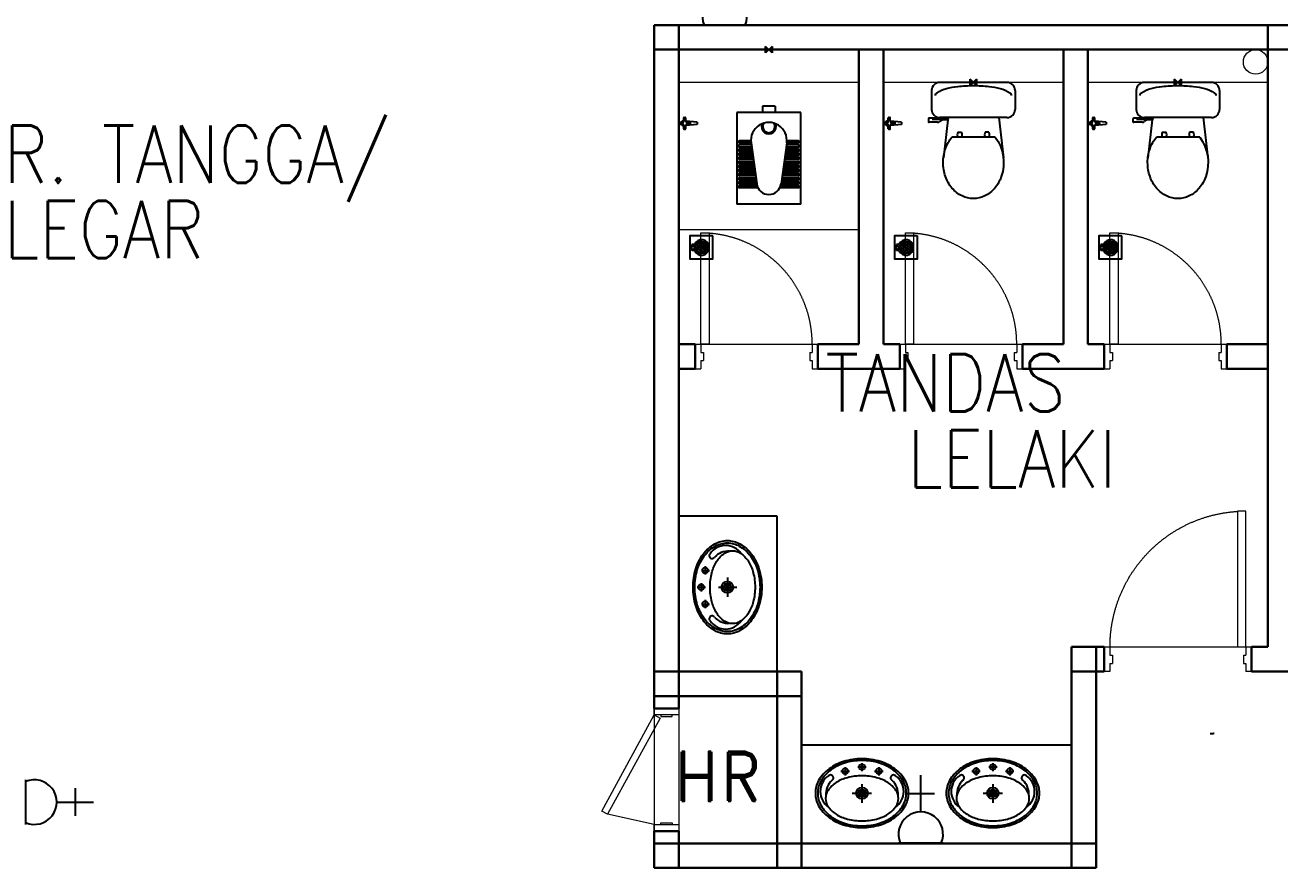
# Model space of a CAD drawing. Header units: inches. Extents: x 14 to 94880, y -4 to 65158.
# Drawn here: x 23219 to 30889, y 29623 to 34773 of the extents above; entities that cross this region are included whole.
import ezdxf
from ezdxf.enums import TextEntityAlignment as Align

# ---------------------------------------------------------------- set-up
doc = ezdxf.new("R2010")
doc.units = ezdxf.units.IN
doc.header["$MEASUREMENT"] = 0
doc.linetypes.add('DASHED', pattern=[19.05, 12.7, -6.35])
doc.linetypes.add('DASHED2', pattern=[0.375, 0.25, -0.125])
for name, color, linetype, lineweight in [('DOOR', 8, 'Continuous', 20), ('DR', 8, 'Continuous', 18), ('LW', 8, 'Continuous', 20), ('t3', 8, 'Continuous', 25), ('wall', 8, 'Continuous', 30)]:
    doc.layers.add(name, color=color, linetype=linetype, lineweight=lineweight)
for name, color, linetype in [('ELECT', 6, 'Continuous'), ('FIXT', 8, 'Continuous'), ('LWALL', 8, 'Continuous'), ('ORIGIN', 8, 'Continuous'), ('SAN', 8, 'Continuous'), ('SANITARY', 8, 'Continuous'), ('ZH-ELEK', 4, 'Continuous')]:
    doc.layers.add(name, color=color, linetype=linetype)
doc.styles.add('LAILA', font='romans.shx', dxfattribs={"width": 0.85})
doc.styles.add('VERDANA1000', font='romand.shx', dxfattribs={"height": 1000})

# ---------------------------------------------------------------- blocks, each defined once
blk = doc.blocks.new('Dp750')
at = {"layer": 'DOOR', "color": 1}
for p, q in [((0, 150), (0, 0)), ((0, 150), (0, 0)), ((750, 150), (750, 0)), ((750, 150), (750, 0))]:
    blk.add_line(p, q, dxfattribs=at)
at = {"layer": 'DOOR'}
for p, q in [((0, 150), (35, 150)), ((35, 150), (35, 100)), ((35, 100), (50, 100)), ((50, 100), (50, 50)), ((700, 100), (700, 50)), ((700, 100), (715, 100)), ((715, 150), (750, 150)), ((715, 150), (715, 100)), ((0, 0), (35, 0)), ((35, 50), (50, 50)), ((35, 50), (35, 0)), ((700, 50), (715, 50)), ((715, 50), (715, 0)), ((715, 0), (750, 0))]:
    blk.add_line(p, q, dxfattribs=at)
blk.add_lwpolyline([(35, 150), (35, 830), (85, 830), (85, 150)], close=True, dxfattribs=at)
at = {"layer": 'DOOR', "color": 9, "linetype": 'DASHED', "ltscale": 100}
blk.add_arc((35, 150), 680, 360, 85.78327, dxfattribs=at)
blk = doc.blocks.new('TAB')
at = {"layer": 'FIXT'}
for p, q in [((-186, 13), (-70, 22)), ((-186, -13), (-186, 13)), ((-120, 5), (-120, -5)), ((-80, 10), (-115, 10)), ((-70, 55), (-70, 20)), ((-55, 60), (-65, 60)), ((-50, 55), (-50, 20)), ((-50, 24), (-46, 24)), ((-5, 10), (-40, 10)), ((0, 5), (0, -5)), ((-186, -13), (-70, -22)), ((-80, -10), (-115, -10)), ((-70, -20), (-70, -55)), ((-55, -60), (-65, -60)), ((-50, -20), (-50, -55)), ((-50, -24), (-46, -24)), ((-5, -10), (-40, -10))]:
    blk.add_line(p, q, dxfattribs=at)
for centre, radius, start, end in [((-115, 5), 5, 90, 180), ((-80, 20), 10, 270, 0), ((-65, 55), 5, 90, 180), ((-55, 55), 5, 0, 90), ((-40, 20), 10, 180, 270), ((-46, 0), 24.2, 24.4433, 90), ((-5, 5), 5, 0, 90), ((-115, -5), 5, 180, 270), ((-80, -20), 10, 0, 90), ((-65, -55), 5, 180, 270), ((-55, -55), 5, 270, 0), ((-40, -20), 10, 90, 180), ((-46, 0), 24.2, 270, 335.5567), ((-5, -5), 5, 270, 0)]:
    blk.add_arc(centre, radius, start, end, dxfattribs=at)
blk = doc.blocks.new('TAP1-P')
at = {"layer": 'FIXT', "rotation": 90}
blk.add_blockref('TAB', (0, 0), dxfattribs=at)
blk = doc.blocks.new('TAP(C)')
at = {"layer": 'wall', "xscale": -0.599999999973992, "yscale": 0.5999999999767169, "zscale": 0.5999999999999999, "rotation": 269.9999000484524}
blk.add_blockref('TAP1-P', (0, 0), dxfattribs=at)
blk = doc.blocks.new('*X17')
at = {"color": 0}
for p, q in [((89.8892, 61.1665), (89.8524, 61.2033)), ((89.8532, 61.1977), (89.9009, 61.2454)), ((89.8534, 61.2155), (89.8831, 61.2453)), ((89.905, 61.1684), (89.8544, 61.219)), ((89.8584, 61.1852), (89.9135, 61.2403)), ((89.9165, 61.1745), (89.8605, 61.2306)), ((89.8666, 61.1757), (89.9229, 61.2321)), ((89.9252, 61.1836), (89.8695, 61.2392)), ((89.8777, 61.1691), (89.9295, 61.221)), ((89.9308, 61.1956), (89.8815, 61.2449)), ((89.8926, 61.1664), (89.9323, 61.2061)), ((89.9319, 61.2122), (89.8981, 61.2459))]:
    blk.add_line(p, q, dxfattribs=at)
blk = doc.blocks.new('ZPO')
at = {"layer": 'ORIGIN'}
for p, q in [((-20, 20), (-20, -20)), ((-20, 20), (20, -20)), ((-20, -20), (20, 20)), ((20, -20), (20, 20))]:
    blk.add_line(p, q, dxfattribs=at)
blk = doc.blocks.new('Dp900')
at = {"layer": 'DOOR', "color": 4}
for p, q in [((35, 150), (0, 150)), ((35, 150), (35, 100)), ((50, 100), (35, 100)), ((50, 100), (50, 50)), ((850, 100), (850, 50)), ((865, 100), (850, 100)), ((900, 150), (865, 150)), ((865, 150), (865, 100)), ((0, 0), (35, 0)), ((50, 50), (35, 50)), ((35, 50), (35, 0)), ((865, 50), (850, 50)), ((865, 50), (865, 0)), ((865, 0), (900, 0))]:
    blk.add_line(p, q, dxfattribs=at)
at = {"layer": 'DOOR', "color": 1}
for p, q in [((0, 150), (0, 0)), ((0, 150), (0, 0)), ((900, 150), (900, 0)), ((900, 150), (900, 0))]:
    blk.add_line(p, q, dxfattribs=at)
at = {"layer": 'DOOR'}
blk.add_lwpolyline([(35, 150), (35, 980), (85, 980), (85, 150)], close=True, dxfattribs=at)
at = {"layer": 'DOOR', "color": 9, "linetype": 'DASHED', "ltscale": 100}
blk.add_arc((35, 150), 830, 360, 86.54636, dxfattribs=at)
blk = doc.blocks.new('*X19')
at = {"color": 0}
for p, q in [((89.8892, 61.1665), (89.8524, 61.2033)), ((89.8532, 61.1977), (89.9009, 61.2454)), ((89.8534, 61.2155), (89.8831, 61.2453)), ((89.905, 61.1684), (89.8544, 61.219)), ((89.8584, 61.1852), (89.9135, 61.2403)), ((89.9165, 61.1745), (89.8605, 61.2306)), ((89.8666, 61.1757), (89.9229, 61.2321)), ((89.9252, 61.1836), (89.8695, 61.2392)), ((89.8777, 61.1691), (89.9295, 61.221)), ((89.9308, 61.1956), (89.8815, 61.2449)), ((89.8926, 61.1664), (89.9323, 61.2061)), ((89.9319, 61.2122), (89.8981, 61.2459))]:
    blk.add_line(p, q, dxfattribs=at)

msp = doc.modelspace()

# ---------------------------------------------------------------- linework, layer by layer
at = {"layer": 'DR'}
msp.add_line((27065.2, 29888.4), (26779.5, 29951.1), dxfattribs=at)
for points in [[(27065.2, 30558.4), (27100.3, 30539.3), (26779.5, 29951.1), (26744.4, 29970.2)], [(27065.2, 30598.4), (27215.2, 30598.4), (27215.2, 30558.4), (27065.2, 30558.4)], [(27065.2, 30598.4), (27215.2, 30598.4), (27215.2, 30558.4), (27065.2, 30558.4)], [(27065.2, 29888.4), (27215.2, 29888.4), (27215.2, 29848.4), (27065.2, 29848.4)], [(27065.2, 29888.4), (27215.2, 29888.4), (27215.2, 29848.4), (27065.2, 29848.4)]]:
    msp.add_lwpolyline(points, close=True, dxfattribs=at)
for points in [[(27105.2, 30558.4), (27105.2, 30548.4), (27175.2, 30548.4), (27175.2, 30558.4)], [(27105.2, 30558.4), (27105.2, 30548.4), (27175.2, 30548.4), (27175.2, 30558.4)], [(27105.2, 29888.4), (27105.2, 29898.4), (27175.2, 29898.4), (27175.2, 29888.4)], [(27105.2, 29888.4), (27105.2, 29898.4), (27175.2, 29898.4), (27175.2, 29888.4)]]:
    msp.add_lwpolyline(points, dxfattribs=at)
at = {"layer": 'ELECT', "color": 6}
for p, q in [((27358.5, 34773.4), (27631.3, 34773.4)), ((23222.7, 30161.9), (23222.7, 29889.1)), ((28693.5, 29965.6), (28693.5, 30190.6)), ((23524.9, 30109.8), (23524.9, 29941.1)), ((28609.1, 30078.1), (28777.9, 30078.1)), ((23412.4, 30025.5), (23637.4, 30025.5)), ((28557.1, 29775.8), (28829.9, 29775.8))]:
    msp.add_line(p, q, dxfattribs=at)
for centre, start, end in [((27494.9, 34826.8), 336.97635, 203.02365), ((23276, 30025.5), 246.97635, 113.02365), ((28693.5, 29829.2), 336.97635, 203.02365)]:
    msp.add_arc(centre, 136.4, start, end, dxfattribs=at)
at = {"layer": 'LW'}
for p, q in [((28315.2, 34423.4), (27215.2, 34423.4)), ((28315.2, 34423.4), (27215.2, 34423.4)), ((29565.2, 34423.4), (28465.2, 34423.4)), ((29565.2, 34423.4), (28465.2, 34423.4)), ((30815.2, 34423.4), (29715.2, 34423.4)), ((30815.2, 34423.4), (29715.2, 34423.4)), ((28315.2, 33523.4), (27215.2, 33523.4)), ((28315.2, 33523.4), (27215.2, 33523.4)), ((27315.2, 32823.4), (28065.2, 32823.4)), ((27315.2, 32823.4), (28065.2, 32823.4)), ((28065.2, 32673.4), (28065.2, 32823.4)), ((28065.2, 32673.4), (28065.2, 32823.4)), ((28565.2, 32823.4), (29315.2, 32823.4)), ((28565.2, 32823.4), (29315.2, 32823.4)), ((29815.2, 32823.4), (30565.2, 32823.4)), ((29815.2, 32823.4), (30565.2, 32823.4)), ((30565.2, 32673.4), (30565.2, 32823.4)), ((30565.2, 32673.4), (30565.2, 32823.4)), ((29815.2, 30973.4), (30715.2, 30973.4)), ((29815.2, 30973.4), (30715.2, 30973.4)), ((29815.2, 30973.4), (30715.2, 30973.4)), ((27065.2, 30598.4), (27065.2, 29848.4)), ((27065.2, 30598.4), (27065.2, 29848.4)), ((27215.2, 30598.4), (27215.2, 29848.4)), ((27215.2, 30598.4), (27215.2, 29848.4))]:
    msp.add_line(p, q, dxfattribs=at)
msp.add_circle((30740.2, 34548.4), 75, dxfattribs=at)
msp.add_circle((30740.2, 34548.4), 75, dxfattribs=at)
at = {"layer": 'LWALL'}
for p, q in [((27815.2, 31773.4), (27215.2, 31773.4)), ((27815.2, 31773.4), (27215.2, 31773.4)), ((27815.2, 30373.4), (27815.2, 31773.4)), ((27815.2, 30373.4), (27815.2, 31773.4)), ((29615.2, 30373.4), (27965.2, 30373.4)), ((29615.2, 30373.4), (27965.2, 30373.4))]:
    msp.add_line(p, q, dxfattribs=at)
at = {"layer": 'SAN'}
for p, q in [((28995.2, 34403.4), (28995.2, 34443.4)), ((29035.2, 34443.4), (28995.2, 34403.4)), ((29035.2, 34403.4), (28995.2, 34443.4)), ((28995.2, 34403.4), (28995.2, 34443.4)), ((29035.2, 34443.4), (28995.2, 34403.4)), ((29035.2, 34403.4), (28995.2, 34443.4)), ((29035.2, 34443.4), (29035.2, 34403.4)), ((29035.2, 34443.4), (29035.2, 34403.4)), ((30245.2, 34403.4), (30245.2, 34443.4)), ((30285.2, 34443.4), (30245.2, 34403.4)), ((30285.2, 34403.4), (30245.2, 34443.4)), ((30245.2, 34403.4), (30245.2, 34443.4)), ((30285.2, 34443.4), (30245.2, 34403.4)), ((30285.2, 34403.4), (30245.2, 34443.4)), ((30285.2, 34443.4), (30285.2, 34403.4)), ((30285.2, 34443.4), (30285.2, 34403.4)), ((28760.2, 34373.4), (28760.2, 34258.4)), ((28760.2, 34373.4), (28760.2, 34258.4)), ((29220.2, 34423.4), (28810.2, 34423.4)), ((29220.2, 34423.4), (28810.2, 34423.4)), ((29270.2, 34373.4), (29270.2, 34258.4)), ((29270.2, 34373.4), (29270.2, 34258.4)), ((30010.2, 34373.4), (30010.2, 34258.4)), ((30010.2, 34373.4), (30010.2, 34258.4)), ((30470.2, 34423.4), (30060.2, 34423.4)), ((30470.2, 34423.4), (30060.2, 34423.4)), ((30520.2, 34373.4), (30520.2, 34258.4)), ((30520.2, 34373.4), (30520.2, 34258.4)), ((27960.2, 34238.4), (27570.2, 34238.4)), ((27570.2, 34238.4), (27570.2, 33678.4)), ((27960.2, 34238.4), (27570.2, 34238.4)), ((27570.2, 34238.4), (27570.2, 33678.4)), ((27804.2, 34278.4), (27726.2, 34278.4)), ((27726.2, 34278.4), (27726.2, 34238.4)), ((27804.2, 34278.4), (27726.2, 34278.4)), ((27726.2, 34278.4), (27726.2, 34238.4)), ((27804.2, 34278.4), (27804.2, 34238.4)), ((27804.2, 34278.4), (27804.2, 34238.4)), ((27960.2, 33678.4), (27960.2, 34238.4)), ((27960.2, 33678.4), (27960.2, 34238.4)), ((29220.2, 34208.4), (28810.2, 34208.4)), ((29220.2, 34208.4), (28810.2, 34208.4)), ((28860.2, 34208.4), (28859.7, 34204.3)), ((28860.2, 34208.4), (28859.7, 34204.3)), ((29170.2, 34208.4), (29198.4, 33963.3)), ((29170.2, 34208.4), (29198.4, 33963.3)), ((30470.2, 34208.4), (30060.2, 34208.4)), ((30470.2, 34208.4), (30060.2, 34208.4)), ((30110.2, 34208.4), (30109.7, 34204.3)), ((30110.2, 34208.4), (30109.7, 34204.3)), ((30420.2, 34208.4), (30448.4, 33963.3)), ((30420.2, 34208.4), (30448.4, 33963.3)), ((28740.2, 34199.4), (28740.2, 34184.4)), ((28740.2, 34199.4), (28740.2, 34184.4)), ((28858.5, 34204.4), (28745.2, 34204.4)), ((28858.5, 34204.4), (28745.2, 34204.4)), ((28796.8, 34179.4), (28745.2, 34179.4)), ((28796.8, 34179.4), (28745.2, 34179.4)), ((28763.1, 34199), (28810.4, 34199)), ((28763.1, 34199), (28810.4, 34199)), ((28858.5, 34194.4), (28831.9, 33963.3)), ((28858.5, 34194.4), (28831.9, 33963.3)), ((28858.5, 34194.4), (28835.9, 34194.4)), ((28858.5, 34194.4), (28835.9, 34194.4)), ((29990.2, 34199.4), (29990.2, 34184.4)), ((29990.2, 34199.4), (29990.2, 34184.4)), ((30108.5, 34204.4), (29995.2, 34204.4)), ((30108.5, 34204.4), (29995.2, 34204.4)), ((30046.8, 34179.4), (29995.2, 34179.4)), ((30046.8, 34179.4), (29995.2, 34179.4)), ((30013.1, 34199), (30060.4, 34199)), ((30013.1, 34199), (30060.4, 34199)), ((30108.5, 34194.4), (30081.9, 33963.3)), ((30108.5, 34194.4), (30081.9, 33963.3)), ((30108.5, 34194.4), (30085.9, 34194.4)), ((30108.5, 34194.4), (30085.9, 34194.4)), ((27655.2, 34065.9), (27586.4, 34065.9)), ((27655.2, 34065.9), (27586.4, 34065.9)), ((27656.2, 34053.4), (27586.4, 34053.4)), ((27656.2, 34053.4), (27586.4, 34053.4)), ((27656.2, 34053.3), (27690.9, 33803.1)), ((27656.2, 34053.3), (27690.9, 33803.1)), ((27874.1, 34053.3), (27839.4, 33803.1)), ((27874.1, 34053.3), (27839.4, 33803.1)), ((27943.9, 34053.4), (27874.1, 34053.4)), ((27943.9, 34053.4), (27874.1, 34053.4)), ((27943.9, 34065.9), (27875.1, 34065.9)), ((27943.9, 34065.9), (27875.1, 34065.9)), ((29149.1, 34088.4), (28883.9, 34088.4)), ((29149.1, 34088.4), (28883.9, 34088.4)), ((28919.8, 34118.4), (28943.5, 34118.4)), ((28919.8, 34118.4), (28943.5, 34118.4)), ((29110.5, 34118.4), (29086.8, 34118.4)), ((29110.5, 34118.4), (29086.8, 34118.4)), ((30399.1, 34088.4), (30133.9, 34088.4)), ((30399.1, 34088.4), (30133.9, 34088.4)), ((30169.8, 34118.4), (30193.5, 34118.4)), ((30169.8, 34118.4), (30193.5, 34118.4)), ((30360.5, 34118.4), (30336.8, 34118.4)), ((30360.5, 34118.4), (30336.8, 34118.4)), ((27657.9, 34040.9), (27586.4, 34040.9)), ((27657.9, 34040.9), (27586.4, 34040.9)), ((27659.6, 34028.4), (27586.4, 34028.4)), ((27659.6, 34028.4), (27586.4, 34028.4)), ((27661.4, 34015.9), (27586.4, 34015.9)), ((27661.4, 34015.9), (27586.4, 34015.9)), ((27663.1, 34003.4), (27586.4, 34003.4)), ((27663.1, 34003.4), (27586.4, 34003.4)), ((27664.8, 33990.9), (27586.4, 33990.9)), ((27664.8, 33990.9), (27586.4, 33990.9)), ((27666.6, 33978.4), (27586.4, 33978.4)), ((27666.6, 33978.4), (27586.4, 33978.4)), ((27943.9, 33978.4), (27863.7, 33978.4)), ((27943.9, 33978.4), (27863.7, 33978.4)), ((27943.9, 33990.9), (27865.5, 33990.9)), ((27943.9, 33990.9), (27865.5, 33990.9)), ((27943.9, 34003.4), (27867.2, 34003.4)), ((27943.9, 34003.4), (27867.2, 34003.4)), ((27943.9, 34015.9), (27868.9, 34015.9)), ((27943.9, 34015.9), (27868.9, 34015.9)), ((27943.9, 34028.4), (27870.7, 34028.4)), ((27943.9, 34028.4), (27870.7, 34028.4)), ((27943.9, 34040.9), (27872.4, 34040.9)), ((27943.9, 34040.9), (27872.4, 34040.9)), ((27668.3, 33965.9), (27586.4, 33965.9)), ((27668.3, 33965.9), (27586.4, 33965.9)), ((27670, 33953.4), (27586.4, 33953.4)), ((27670, 33953.4), (27586.4, 33953.4)), ((27671.8, 33940.9), (27586.4, 33940.9)), ((27671.8, 33940.9), (27586.4, 33940.9)), ((27673.5, 33928.4), (27586.4, 33928.4)), ((27673.5, 33928.4), (27586.4, 33928.4)), ((27675.2, 33915.9), (27586.4, 33915.9)), ((27675.2, 33915.9), (27586.4, 33915.9)), ((27677, 33903.4), (27586.4, 33903.4)), ((27677, 33903.4), (27586.4, 33903.4)), ((27943.9, 33903.4), (27853.3, 33903.4)), ((27943.9, 33903.4), (27853.3, 33903.4)), ((27943.9, 33915.9), (27855.1, 33915.9)), ((27943.9, 33915.9), (27855.1, 33915.9)), ((27943.9, 33928.4), (27856.8, 33928.4)), ((27943.9, 33928.4), (27856.8, 33928.4)), ((27943.9, 33940.9), (27858.5, 33940.9)), ((27943.9, 33940.9), (27858.5, 33940.9)), ((27943.9, 33953.4), (27860.3, 33953.4)), ((27943.9, 33953.4), (27860.3, 33953.4)), ((27943.9, 33965.9), (27862, 33965.9)), ((27943.9, 33965.9), (27862, 33965.9)), ((27678.7, 33890.9), (27586.4, 33890.9)), ((27678.7, 33890.9), (27586.4, 33890.9)), ((27680.4, 33878.4), (27586.4, 33878.4)), ((27680.4, 33878.4), (27586.4, 33878.4)), ((27682.2, 33865.9), (27586.4, 33865.9)), ((27682.2, 33865.9), (27586.4, 33865.9)), ((27683.9, 33853.4), (27586.4, 33853.4)), ((27683.9, 33853.4), (27586.4, 33853.4)), ((27685.6, 33840.9), (27586.4, 33840.9)), ((27685.6, 33840.9), (27586.4, 33840.9)), ((27687.4, 33828.4), (27586.4, 33828.4)), ((27687.4, 33828.4), (27586.4, 33828.4)), ((27943.9, 33828.4), (27842.9, 33828.4)), ((27943.9, 33828.4), (27842.9, 33828.4)), ((27943.9, 33840.9), (27844.7, 33840.9)), ((27943.9, 33840.9), (27844.7, 33840.9)), ((27943.9, 33853.4), (27846.4, 33853.4)), ((27943.9, 33853.4), (27846.4, 33853.4)), ((27943.9, 33865.9), (27848.1, 33865.9)), ((27943.9, 33865.9), (27848.1, 33865.9)), ((27943.9, 33878.4), (27849.9, 33878.4)), ((27943.9, 33878.4), (27849.9, 33878.4)), ((27943.9, 33890.9), (27851.6, 33890.9)), ((27943.9, 33890.9), (27851.6, 33890.9)), ((27689.1, 33815.9), (27586.4, 33815.9)), ((27689.1, 33815.9), (27586.4, 33815.9)), ((27690.8, 33803.4), (27586.4, 33803.4)), ((27690.8, 33803.4), (27586.4, 33803.4)), ((27693.6, 33790.9), (27586.4, 33790.9)), ((27693.6, 33790.9), (27586.4, 33790.9)), ((27698.8, 33778.4), (27586.4, 33778.4)), ((27698.8, 33778.4), (27586.4, 33778.4)), ((27943.9, 33778.4), (27831.5, 33778.4)), ((27943.9, 33778.4), (27831.5, 33778.4)), ((27943.9, 33790.9), (27836.7, 33790.9)), ((27943.9, 33790.9), (27836.7, 33790.9)), ((27943.9, 33803.4), (27839.5, 33803.4)), ((27943.9, 33803.4), (27839.5, 33803.4)), ((27943.9, 33815.9), (27841.2, 33815.9)), ((27943.9, 33815.9), (27841.2, 33815.9)), ((27960.2, 33678.4), (27570.2, 33678.4)), ((27960.2, 33678.4), (27570.2, 33678.4)), ((27294.8, 33395.7), (27294.8, 33433.2)), ((27310, 33433.2), (27294.8, 33433.2)), ((27294.8, 33395.7), (27294.8, 33433.2)), ((27310, 33433.2), (27294.8, 33433.2)), ((27294.8, 33423.9), (27301.7, 33423.9)), ((27294.8, 33423.9), (27301.7, 33423.9)), ((27294.8, 33405.1), (27301.7, 33405.1)), ((27294.8, 33405.1), (27301.7, 33405.1)), ((27310, 33395.7), (27294.8, 33395.7)), ((27310, 33395.7), (27294.8, 33395.7)), ((28544.8, 33395.7), (28544.8, 33433.2)), ((28560, 33433.2), (28544.8, 33433.2)), ((28544.8, 33395.7), (28544.8, 33433.2)), ((28560, 33433.2), (28544.8, 33433.2)), ((28544.8, 33423.9), (28551.7, 33423.9)), ((28544.8, 33423.9), (28551.7, 33423.9)), ((28544.8, 33405.1), (28551.7, 33405.1)), ((28544.8, 33405.1), (28551.7, 33405.1)), ((28560, 33395.7), (28544.8, 33395.7)), ((28560, 33395.7), (28544.8, 33395.7)), ((29794.8, 33395.7), (29794.8, 33433.2)), ((29810, 33433.2), (29794.8, 33433.2)), ((29794.8, 33395.7), (29794.8, 33433.2)), ((29810, 33433.2), (29794.8, 33433.2)), ((29794.8, 33423.9), (29801.7, 33423.9)), ((29794.8, 33423.9), (29801.7, 33423.9)), ((29794.8, 33405.1), (29801.7, 33405.1)), ((29794.8, 33405.1), (29801.7, 33405.1)), ((29810, 33395.7), (29794.8, 33395.7)), ((29810, 33395.7), (29794.8, 33395.7)), ((27376.6, 31467.2), (27376.6, 31415.7)), ((27376.6, 31467.2), (27376.6, 31415.7)), ((27352.6, 31441.4), (27402.6, 31441.4)), ((27352.6, 31441.4), (27402.6, 31441.4)), ((27511.6, 31397.8), (27511.6, 31280.2)), ((27511.6, 31397.8), (27511.6, 31280.2)), ((27327.6, 31338.4), (27377.6, 31338.4)), ((27327.6, 31338.4), (27377.6, 31338.4)), ((27351.6, 31364.2), (27351.6, 31312.7)), ((27351.6, 31364.2), (27351.6, 31312.7)), ((27457.4, 31338.4), (27569.6, 31338.4)), ((27457.4, 31338.4), (27569.6, 31338.4)), ((27352.6, 31235.4), (27402.6, 31235.4)), ((27352.6, 31235.4), (27402.6, 31235.4)), ((27376.6, 31261.2), (27376.6, 31209.7)), ((27376.6, 31261.2), (27376.6, 31209.7)), ((28231.4, 30239.1), (28231.4, 30189)), ((28231.4, 30239.1), (28231.4, 30189)), ((28308.7, 30240.1), (28360.2, 30240.1)), ((28308.7, 30240.1), (28360.2, 30240.1)), ((28334.4, 30264.1), (28334.4, 30214)), ((28334.4, 30264.1), (28334.4, 30214)), ((28437.4, 30239.1), (28437.4, 30189)), ((28437.4, 30239.1), (28437.4, 30189)), ((29031.4, 30239.1), (29031.4, 30189)), ((29031.4, 30239.1), (29031.4, 30189)), ((29108.7, 30240.1), (29160.2, 30240.1)), ((29108.7, 30240.1), (29160.2, 30240.1)), ((29134.4, 30264.1), (29134.4, 30214)), ((29134.4, 30264.1), (29134.4, 30214)), ((29237.4, 30239.1), (29237.4, 30189)), ((29237.4, 30239.1), (29237.4, 30189)), ((28205.7, 30215.1), (28257.2, 30215.1)), ((28205.7, 30215.1), (28257.2, 30215.1)), ((28411.7, 30215.1), (28463.2, 30215.1)), ((28411.7, 30215.1), (28463.2, 30215.1)), ((29005.7, 30215.1), (29057.2, 30215.1)), ((29005.7, 30215.1), (29057.2, 30215.1)), ((29211.7, 30215.1), (29263.2, 30215.1)), ((29211.7, 30215.1), (29263.2, 30215.1)), ((28275.1, 30080.1), (28392.6, 30080.1)), ((28275.1, 30080.1), (28392.6, 30080.1)), ((28334.4, 30134.3), (28334.4, 30022)), ((28334.4, 30134.3), (28334.4, 30022)), ((29075.1, 30080.1), (29192.6, 30080.1)), ((29075.1, 30080.1), (29192.6, 30080.1)), ((29134.4, 30134.3), (29134.4, 30022)), ((29134.4, 30134.3), (29134.4, 30022))]:
    msp.add_line(p, q, dxfattribs=at)
for points in [[(28783.1, 34342.4, -0.255609), (28792.9, 34360.4, -0.077755), (28851.1, 34386, -0.037496), (28919.7, 34398.8, -0.027378), (29015.2, 34404, -0.027378), (29110.6, 34398.8, -0.037496), (29179.2, 34386, -0.077755), (29237.4, 34360.4, -0.255609), (29247.2, 34342.4, -0.255609)], [(28783.1, 34342.4, -0.255609), (28792.9, 34360.4, -0.077755), (28851.1, 34386, -0.037496), (28919.7, 34398.8, -0.027378), (29015.2, 34404, -0.027378), (29110.6, 34398.8, -0.037496), (29179.2, 34386, -0.077755), (29237.4, 34360.4, -0.255609), (29247.2, 34342.4, -0.255609)], [(30033.1, 34342.4, -0.255609), (30042.9, 34360.4, -0.077755), (30101.1, 34386, -0.037496), (30169.7, 34398.8, -0.027378), (30265.2, 34404, -0.027378), (30360.6, 34398.8, -0.037496), (30429.2, 34386, -0.077755), (30487.4, 34360.4, -0.255609), (30497.2, 34342.4, -0.255609)], [(30033.1, 34342.4, -0.255609), (30042.9, 34360.4, -0.077755), (30101.1, 34386, -0.037496), (30169.7, 34398.8, -0.027378), (30265.2, 34404, -0.027378), (30360.6, 34398.8, -0.037496), (30429.2, 34386, -0.077755), (30487.4, 34360.4, -0.255609), (30497.2, 34342.4, -0.255609)], [(29149.1, 34088.4, -0.247684), (29185.6, 33847.6, -0.091257), (29146, 33777.9, -0.103849), (29084.3, 33729.5, -0.114925), (29015.2, 33713.4, -0.114925), (28946, 33729.5, -0.103849), (28884.3, 33777.9, -0.091257), (28844.7, 33847.6, -0.08399), (28830.2, 33933.4, -0.08399), (28844.7, 34019.3, -0.09042), (28883.9, 34088.4, -0.09042)], [(29149.1, 34088.4, -0.247684), (29185.6, 33847.6, -0.091257), (29146, 33777.9, -0.103849), (29084.3, 33729.5, -0.114925), (29015.2, 33713.4, -0.114925), (28946, 33729.5, -0.103849), (28884.3, 33777.9, -0.091257), (28844.7, 33847.6, -0.08399), (28830.2, 33933.4, -0.08399), (28844.7, 34019.3, -0.09042), (28883.9, 34088.4, -0.09042)], [(30399.1, 34088.4, -0.247684), (30435.6, 33847.6, -0.091257), (30396, 33777.9, -0.103849), (30334.3, 33729.5, -0.114925), (30265.2, 33713.4, -0.114925), (30196, 33729.5, -0.103849), (30134.3, 33777.9, -0.091257), (30094.7, 33847.6, -0.08399), (30080.2, 33933.4, -0.08399), (30094.7, 34019.3, -0.09042), (30133.9, 34088.4, -0.09042)], [(30399.1, 34088.4, -0.247684), (30435.6, 33847.6, -0.091257), (30396, 33777.9, -0.103849), (30334.3, 33729.5, -0.114925), (30265.2, 33713.4, -0.114925), (30196, 33729.5, -0.103849), (30134.3, 33777.9, -0.091257), (30094.7, 33847.6, -0.08399), (30080.2, 33933.4, -0.08399), (30094.7, 34019.3, -0.09042), (30133.9, 34088.4, -0.09042)]]:
    msp.add_lwpolyline(points, format="xyb", dxfattribs=at)
for points in [[(27423.2, 33484.8), (27282.6, 33484.8), (27282.6, 33344.2), (27423.2, 33344.2)], [(27423.2, 33484.8), (27282.6, 33484.8), (27282.6, 33344.2), (27423.2, 33344.2)], [(28673.2, 33484.8), (28532.6, 33484.8), (28532.6, 33344.2), (28673.2, 33344.2)], [(28673.2, 33484.8), (28532.6, 33484.8), (28532.6, 33344.2), (28673.2, 33344.2)], [(29923.2, 33484.8), (29782.6, 33484.8), (29782.6, 33344.2), (29923.2, 33344.2)], [(29923.2, 33484.8), (29782.6, 33484.8), (29782.6, 33344.2), (29923.2, 33344.2)]]:
    msp.add_lwpolyline(points, close=True, dxfattribs=at)
for points in [[(27511.6, 31623.4, -0.128734), (27588.4, 31603.3, -0.10631), (27660.1, 31540, -0.084902), (27704.8, 31451, -0.074193), (27721.6, 31338.4, -0.074193), (27704.8, 31225.9, -0.084902), (27660.1, 31136.9, -0.10631), (27588.4, 31073.5, -0.128734), (27511.6, 31053.4, -0.128734), (27434.8, 31073.5, -0.10631), (27363.1, 31136.9, -0.084902), (27318.4, 31225.9, -0.074193), (27301.6, 31338.4, -0.074193), (27318.4, 31451, -0.084902), (27363.1, 31540, -0.10631), (27434.8, 31603.3, -0.128734)], [(27511.6, 31623.4, -0.128734), (27588.4, 31603.3, -0.10631), (27660.1, 31540, -0.084902), (27704.8, 31451, -0.074193), (27721.6, 31338.4, -0.074193), (27704.8, 31225.9, -0.084902), (27660.1, 31136.9, -0.10631), (27588.4, 31073.5, -0.128734), (27511.6, 31053.4, -0.128734), (27434.8, 31073.5, -0.10631), (27363.1, 31136.9, -0.084902), (27318.4, 31225.9, -0.074193), (27301.6, 31338.4, -0.074193), (27318.4, 31451, -0.084902), (27363.1, 31540, -0.10631), (27434.8, 31603.3, -0.128734)], [(27511.6, 31609.2, -0.128734), (27584.6, 31590.1, -0.10631), (27652.7, 31529.9, -0.084902), (27695.1, 31445.3, -0.074193), (27711.1, 31338.4, -0.074193), (27695.1, 31231.5, -0.084902), (27652.7, 31147, -0.10631), (27584.6, 31086.8, -0.128734), (27511.6, 31067.7, -0.128734), (27438.6, 31086.8, -0.10631), (27370.5, 31147, -0.084902), (27328, 31231.5, -0.074193), (27312.1, 31338.4, -0.074193), (27328, 31445.3, -0.084902), (27370.5, 31529.9, -0.10631), (27438.6, 31590.1, -0.128734)], [(27511.6, 31609.2, -0.128734), (27584.6, 31590.1, -0.10631), (27652.7, 31529.9, -0.084902), (27695.1, 31445.3, -0.074193), (27711.1, 31338.4, -0.074193), (27695.1, 31231.5, -0.084902), (27652.7, 31147, -0.10631), (27584.6, 31086.8, -0.128734), (27511.6, 31067.7, -0.128734), (27438.6, 31086.8, -0.10631), (27370.5, 31147, -0.084902), (27328, 31231.5, -0.074193), (27312.1, 31338.4, -0.074193), (27328, 31445.3, -0.084902), (27370.5, 31529.9, -0.10631), (27438.6, 31590.1, -0.128734)], [(27543.3, 31560.9, -0.148706), (27592, 31546.1, -0.107099), (27640.5, 31495.8, -0.07588), (27669.6, 31427.4, -0.062731), (27680.8, 31338.4, -0.062731), (27669.6, 31249.5, -0.07588), (27640.5, 31181.1, -0.107099), (27592, 31130.7, -0.148706), (27543.3, 31115.9, -0.148706), (27494.6, 31130.7, -0.107099), (27446.1, 31181.1, -0.07588), (27417, 31249.5, -0.062731), (27405.8, 31338.4, -0.062731), (27417, 31427.4, -0.07588), (27446.1, 31495.8, -0.107099), (27494.6, 31546.1, -0.148706)], [(27543.3, 31560.9, -0.148706), (27592, 31546.1, -0.107099), (27640.5, 31495.8, -0.07588), (27669.6, 31427.4, -0.062731), (27680.8, 31338.4, -0.062731), (27669.6, 31249.4, -0.07588), (27640.5, 31181.1, -0.107099), (27592, 31130.7, -0.148706), (27543.3, 31115.9, -0.148706), (27494.6, 31130.7, -0.107099), (27446.1, 31181.1, -0.07588), (27417, 31249.4, -0.062731), (27405.8, 31338.4, -0.062731), (27417, 31427.4, -0.07588), (27446.1, 31495.8, -0.107099), (27494.6, 31546.1, -0.148706)], [(28049.4, 30080.1, 0.128734), (28069.5, 30003.3, 0.10631), (28132.9, 29931.6, 0.084902), (28221.9, 29886.9, 0.074193), (28334.4, 29870.1, 0.074193), (28447, 29886.9, 0.084902), (28535.9, 29931.6, 0.10631), (28599.3, 30003.3, 0.128734), (28619.4, 30080.1, 0.128734), (28599.3, 30156.9, 0.10631), (28535.9, 30228.6, 0.084902), (28447, 30273.3, 0.074193), (28334.4, 30290.1, 0.074193), (28221.9, 30273.3, 0.084902), (28132.9, 30228.6, 0.10631), (28069.5, 30156.9, 0.128734)], [(28049.4, 30080.1, 0.128734), (28069.5, 30003.3, 0.10631), (28132.9, 29931.6, 0.084902), (28221.9, 29886.9, 0.074193), (28334.4, 29870.1, 0.074193), (28447, 29886.9, 0.084902), (28535.9, 29931.6, 0.10631), (28599.3, 30003.3, 0.128734), (28619.4, 30080.1, 0.128734), (28599.3, 30156.9, 0.10631), (28535.9, 30228.6, 0.084902), (28447, 30273.3, 0.074193), (28334.4, 30290.1, 0.074193), (28221.9, 30273.3, 0.084902), (28132.9, 30228.6, 0.10631), (28069.5, 30156.9, 0.128734)], [(28063.7, 30080.1, 0.128734), (28082.8, 30007.1, 0.10631), (28143, 29939, 0.084902), (28227.5, 29896.5, 0.074193), (28334.4, 29880.6, 0.074193), (28441.3, 29896.5, 0.084902), (28525.9, 29939, 0.10631), (28586.1, 30007.1, 0.128734), (28605.2, 30080.1, 0.128734), (28586.1, 30153.1, 0.10631), (28525.9, 30221.1, 0.084902), (28441.3, 30263.6, 0.074193), (28334.4, 30279.6, 0.074193), (28227.5, 30263.6, 0.084902), (28143, 30221.1, 0.10631), (28082.8, 30153.1, 0.128734)], [(28063.7, 30080.1, 0.128734), (28082.8, 30007.1, 0.10631), (28143, 29939, 0.084902), (28227.5, 29896.5, 0.074193), (28334.4, 29880.6, 0.074193), (28441.3, 29896.5, 0.084902), (28525.9, 29939, 0.10631), (28586.1, 30007.1, 0.128734), (28605.2, 30080.1, 0.128734), (28586.1, 30153.1, 0.10631), (28525.9, 30221.1, 0.084902), (28441.3, 30263.6, 0.074193), (28334.4, 30279.6, 0.074193), (28227.5, 30263.6, 0.084902), (28143, 30221.1, 0.10631), (28082.8, 30153.1, 0.128734)], [(28849.4, 30080.1, 0.128734), (28869.5, 30003.3, 0.10631), (28932.9, 29931.6, 0.084902), (29021.9, 29886.9, 0.074193), (29134.4, 29870.1, 0.074193), (29247, 29886.9, 0.084902), (29335.9, 29931.6, 0.10631), (29399.3, 30003.3, 0.128734), (29419.4, 30080.1, 0.128734), (29399.3, 30156.9, 0.10631), (29335.9, 30228.6, 0.084902), (29247, 30273.3, 0.074193), (29134.4, 30290.1, 0.074193), (29021.9, 30273.3, 0.084902), (28932.9, 30228.6, 0.10631), (28869.5, 30156.9, 0.128734)], [(28849.4, 30080.1, 0.128734), (28869.5, 30003.3, 0.10631), (28932.9, 29931.6, 0.084902), (29021.9, 29886.9, 0.074193), (29134.4, 29870.1, 0.074193), (29247, 29886.9, 0.084902), (29335.9, 29931.6, 0.10631), (29399.3, 30003.3, 0.128734), (29419.4, 30080.1, 0.128734), (29399.3, 30156.9, 0.10631), (29335.9, 30228.6, 0.084902), (29247, 30273.3, 0.074193), (29134.4, 30290.1, 0.074193), (29021.9, 30273.3, 0.084902), (28932.9, 30228.6, 0.10631), (28869.5, 30156.9, 0.128734)], [(28863.7, 30080.1, 0.128734), (28882.8, 30007.1, 0.10631), (28943, 29939, 0.084902), (29027.5, 29896.5, 0.074193), (29134.4, 29880.6, 0.074193), (29241.3, 29896.5, 0.084902), (29325.9, 29939, 0.10631), (29386.1, 30007.1, 0.128734), (29405.2, 30080.1, 0.128734), (29386.1, 30153.1, 0.10631), (29325.9, 30221.1, 0.084902), (29241.3, 30263.6, 0.074193), (29134.4, 30279.6, 0.074193), (29027.5, 30263.6, 0.084902), (28943, 30221.1, 0.10631), (28882.8, 30153.1, 0.128734)], [(28863.7, 30080.1, 0.128734), (28882.8, 30007.1, 0.10631), (28943, 29939, 0.084902), (29027.5, 29896.5, 0.074193), (29134.4, 29880.6, 0.074193), (29241.3, 29896.5, 0.084902), (29325.9, 29939, 0.10631), (29386.1, 30007.1, 0.128734), (29405.2, 30080.1, 0.128734), (29386.1, 30153.1, 0.10631), (29325.9, 30221.1, 0.084902), (29241.3, 30263.6, 0.074193), (29134.4, 30279.6, 0.074193), (29027.5, 30263.6, 0.084902), (28943, 30221.1, 0.10631), (28882.8, 30153.1, 0.128734)], [(28111.9, 30048.3, 0.148706), (28126.7, 29999.6, 0.107099), (28177.1, 29951.1, 0.07588), (28245.4, 29922, 0.062731), (28334.4, 29910.8, 0.062731), (28423.4, 29922, 0.07588), (28491.8, 29951.1, 0.107099), (28542.1, 29999.6, 0.148706), (28556.9, 30048.3, 0.148706), (28542.1, 30097, 0.107099), (28491.8, 30145.6, 0.07588), (28423.4, 30174.6, 0.062731), (28334.4, 30185.8, 0.062731), (28245.4, 30174.6, 0.07588), (28177.1, 30145.6, 0.107099), (28126.7, 30097, 0.148706)], [(28111.9, 30048.3, 0.148706), (28126.7, 29999.6, 0.107099), (28177.1, 29951.1, 0.07588), (28245.4, 29922, 0.062731), (28334.4, 29910.8, 0.062731), (28423.4, 29922, 0.07588), (28491.8, 29951.1, 0.107099), (28542.1, 29999.6, 0.148706), (28556.9, 30048.3, 0.148706), (28542.1, 30097, 0.107099), (28491.8, 30145.6, 0.07588), (28423.4, 30174.6, 0.062731), (28334.4, 30185.8, 0.062731), (28245.4, 30174.6, 0.07588), (28177.1, 30145.6, 0.107099), (28126.7, 30097, 0.148706)], [(28911.9, 30048.3, 0.148706), (28926.7, 29999.6, 0.107099), (28977.1, 29951.1, 0.07588), (29045.4, 29922, 0.062731), (29134.4, 29910.8, 0.062731), (29223.4, 29922, 0.07588), (29291.8, 29951.1, 0.107099), (29342.1, 29999.6, 0.148706), (29356.9, 30048.3, 0.148706), (29342.1, 30097, 0.107099), (29291.8, 30145.6, 0.07588), (29223.4, 30174.6, 0.062731), (29134.4, 30185.8, 0.062731), (29045.4, 30174.6, 0.07588), (28977.1, 30145.6, 0.107099), (28926.7, 30097, 0.148706)], [(28911.9, 30048.3, 0.148706), (28926.7, 29999.6, 0.107099), (28977.1, 29951.1, 0.07588), (29045.4, 29922, 0.062731), (29134.4, 29910.8, 0.062731), (29223.4, 29922, 0.07588), (29291.8, 29951.1, 0.107099), (29342.1, 29999.6, 0.148706), (29356.9, 30048.3, 0.148706), (29342.1, 30097, 0.107099), (29291.8, 30145.6, 0.07588), (29223.4, 30174.6, 0.062731), (29134.4, 30185.8, 0.062731), (29045.4, 30174.6, 0.07588), (28977.1, 30145.6, 0.107099), (28926.7, 30097, 0.148706)]]:
    msp.add_lwpolyline(points, format="xyb", close=True, dxfattribs=at)
for centre, radius in [((27352.9, 33414.5), 37.5), ((27352.9, 33414.5), 37.5), ((28602.9, 33414.5), 37.5), ((28602.9, 33414.5), 37.5), ((29852.9, 33414.5), 37.5), ((29852.9, 33414.5), 37.5), ((27376.6, 31441.4), 17.5), ((27376.6, 31441.4), 17.5), ((27511.6, 31338.4), 35), ((27511.6, 31338.4), 35), ((27351.6, 31338.4), 17.5), ((27351.6, 31338.4), 17.5), ((27511.6, 31338.4), 22.5), ((27511.6, 31338.4), 22.5), ((27376.6, 31235.4), 17.5), ((27376.6, 31235.4), 17.5), ((28231.4, 30215.1), 17.5), ((28231.4, 30215.1), 17.5), ((28334.4, 30240.1), 17.5), ((28334.4, 30240.1), 17.5), ((28437.4, 30215.1), 17.5), ((28437.4, 30215.1), 17.5), ((29031.4, 30215.1), 17.5), ((29031.4, 30215.1), 17.5), ((29134.4, 30240.1), 17.5), ((29134.4, 30240.1), 17.5), ((29237.4, 30215.1), 17.5), ((29237.4, 30215.1), 17.5), ((28334.4, 30080.1), 35), ((28334.4, 30080.1), 35), ((28334.4, 30080.1), 22.5), ((28334.4, 30080.1), 22.5), ((29134.4, 30080.1), 35), ((29134.4, 30080.1), 35), ((29134.4, 30080.1), 22.5), ((29134.4, 30080.1), 22.5)]:
    msp.add_circle(centre, radius, dxfattribs=at)
for centre, radius, start, end in [((28810.2, 34373.4), 50, 90, 180), ((28810.2, 34373.4), 50, 90, 180), ((29220.2, 34373.4), 50, 0, 90), ((29220.2, 34373.4), 50, 0, 90), ((30060.2, 34373.4), 50, 90, 180), ((30060.2, 34373.4), 50, 90, 180), ((30470.2, 34373.4), 50, 0, 90), ((30470.2, 34373.4), 50, 0, 90), ((28810.2, 34258.4), 50, 180, 270), ((28810.2, 34258.4), 50, 180, 270), ((29220.2, 34258.4), 50, 270, 0), ((29220.2, 34258.4), 50, 270, 0), ((30060.2, 34258.4), 50, 180, 270), ((30060.2, 34258.4), 50, 180, 270), ((30470.2, 34258.4), 50, 270, 0), ((30470.2, 34258.4), 50, 270, 0), ((27765.2, 34068.4), 110, 352.11097, 187.88903), ((27765.2, 34068.4), 110, 352.11097, 187.88903), ((27765.2, 34153.4), 45, 158.12709, 21.87291), ((27765.2, 34153.4), 45, 158.12709, 21.87291), ((27765.2, 34153.4), 37.5, 147.03561, 32.96439), ((27765.2, 34153.4), 37.5, 147.03561, 32.96439), ((28745.2, 34199.4), 5, 90, 180), ((28745.2, 34199.4), 5, 90, 180), ((28745.2, 34184.4), 5, 180, 270), ((28745.2, 34184.4), 5, 180, 270), ((28796.8, 34199.4), 20, 270, 312.10641), ((28796.8, 34199.4), 20, 270, 312.10641), ((28835.8, 34156.3), 38.1, 89.82527, 132.10641), ((28835.8, 34156.3), 38.1, 89.82527, 132.10641), ((28808.6, 34193.1), 6.14, 1.2001, 72.80063), ((28808.6, 34193.1), 6.14, 1.2001, 72.80063), ((28858.5, 34199.4), 5, 270, 90), ((28858.5, 34199.4), 5, 270, 90), ((29995.2, 34199.4), 5, 90, 180), ((29995.2, 34199.4), 5, 90, 180), ((29995.2, 34184.4), 5, 180, 270), ((29995.2, 34184.4), 5, 180, 270), ((30046.8, 34199.4), 20, 270, 312.10641), ((30046.8, 34199.4), 20, 270, 312.10641), ((30085.8, 34156.3), 38.1, 89.82527, 132.10641), ((30085.8, 34156.3), 38.1, 89.82527, 132.10641), ((30058.6, 34193.1), 6.14, 1.2001, 72.80063), ((30058.6, 34193.1), 6.14, 1.2001, 72.80063), ((30108.5, 34199.4), 5, 270, 90), ((30108.5, 34199.4), 5, 270, 90), ((27586.4, 34059.7), 6.25, 90, 270), ((27586.4, 34059.7), 6.25, 90, 270), ((27943.9, 34059.7), 6.25, 270, 90), ((27943.9, 34059.7), 6.25, 270, 90), ((28953.8, 34103.4), 37.2, 156.18646, 203.81354), ((28953.8, 34103.4), 37.2, 156.18646, 203.81354), ((28909.5, 34103.4), 37.2, 336.18646, 23.81354), ((28909.5, 34103.4), 37.2, 336.18646, 23.81354), ((29120.8, 34103.4), 37.2, 156.18646, 203.81354), ((29120.8, 34103.4), 37.2, 156.18646, 203.81354), ((29076.5, 34103.4), 37.2, 336.18646, 23.81354), ((29076.5, 34103.4), 37.2, 336.18646, 23.81354), ((30203.8, 34103.4), 37.2, 156.18646, 203.81354), ((30203.8, 34103.4), 37.2, 156.18646, 203.81354), ((30159.5, 34103.4), 37.2, 336.18646, 23.81354), ((30159.5, 34103.4), 37.2, 336.18646, 23.81354), ((30370.8, 34103.4), 37.2, 156.18646, 203.81354), ((30370.8, 34103.4), 37.2, 156.18646, 203.81354), ((30326.5, 34103.4), 37.2, 336.18646, 23.81354), ((30326.5, 34103.4), 37.2, 336.18646, 23.81354), ((27586.4, 34034.7), 6.25, 90, 270), ((27586.4, 34034.7), 6.25, 90, 270), ((27586.4, 34009.7), 6.25, 90, 270), ((27586.4, 34009.7), 6.25, 90, 270), ((27586.4, 33984.7), 6.25, 90, 270), ((27586.4, 33984.7), 6.25, 90, 270), ((27943.9, 34034.7), 6.25, 270, 90), ((27943.9, 34034.7), 6.25, 270, 90), ((27943.9, 34009.7), 6.25, 270, 90), ((27943.9, 34009.7), 6.25, 270, 90), ((27943.9, 33984.7), 6.25, 270, 90), ((27943.9, 33984.7), 6.25, 270, 90), ((27586.4, 33959.7), 6.25, 90, 270), ((27586.4, 33959.7), 6.25, 90, 270), ((27586.4, 33934.7), 6.25, 90, 270), ((27586.4, 33934.7), 6.25, 90, 270), ((27586.4, 33909.7), 6.25, 90, 270), ((27586.4, 33909.7), 6.25, 90, 270), ((27943.9, 33959.7), 6.25, 270, 90), ((27943.9, 33959.7), 6.25, 270, 90), ((27943.9, 33934.7), 6.25, 270, 90), ((27943.9, 33934.7), 6.25, 270, 90), ((27943.9, 33909.7), 6.25, 270, 90), ((27943.9, 33909.7), 6.25, 270, 90), ((27586.4, 33884.7), 6.25, 90, 270), ((27586.4, 33884.7), 6.25, 90, 270), ((27586.4, 33859.7), 6.25, 90, 270), ((27586.4, 33859.7), 6.25, 90, 270), ((27586.4, 33834.7), 6.25, 90, 270), ((27586.4, 33834.7), 6.25, 90, 270), ((27943.9, 33884.7), 6.25, 270, 90), ((27943.9, 33884.7), 6.25, 270, 90), ((27943.9, 33859.7), 6.25, 270, 90), ((27943.9, 33859.7), 6.25, 270, 90), ((27943.9, 33834.7), 6.25, 270, 90), ((27943.9, 33834.7), 6.25, 270, 90), ((27586.4, 33809.7), 6.25, 90, 270), ((27586.4, 33809.7), 6.25, 90, 270), ((27586.4, 33784.7), 6.25, 90, 270), ((27586.4, 33784.7), 6.25, 90, 270), ((27765.2, 33813.4), 75, 187.88903, 352.11097), ((27765.2, 33813.4), 75, 187.88903, 352.11097), ((27943.9, 33809.7), 6.25, 270, 90), ((27943.9, 33809.7), 6.25, 270, 90), ((27943.9, 33784.7), 6.25, 270, 90), ((27943.9, 33784.7), 6.25, 270, 90), ((27352.9, 33414.5), 46.9, 203.5783, 156.42194), ((27352.9, 33414.5), 46.9, 203.5783, 156.42194), ((28602.9, 33414.5), 46.9, 203.5783, 156.42194), ((28602.9, 33414.5), 46.9, 203.5783, 156.42194), ((29852.9, 33414.5), 46.9, 203.5783, 156.42194), ((29852.9, 33414.5), 46.9, 203.5783, 156.42194), ((27301.7, 33414.5), 9.38, 270.00012, 90.00012), ((27301.7, 33414.5), 9.38, 270.00012, 90.00012), ((28551.7, 33414.5), 9.38, 270.00012, 90.00012), ((28551.7, 33414.5), 9.38, 270.00012, 90.00012), ((29801.7, 33414.5), 9.38, 270.00012, 90.00012), ((29801.7, 33414.5), 9.38, 270.00012, 90.00012), ((27418, 31530.8), 17.5, 134.13702, 328.39739), ((27418, 31530.8), 17.5, 134.13702, 328.39739), ((27501.1, 31478.1), 115.5, 34.08778, 145.61569), ((27501.1, 31478.1), 115.5, 34.08778, 145.61569), ((27517.8, 31444.6), 114.6, 86.39079, 137.79164), ((27517.8, 31444.6), 114.6, 86.39079, 137.79164), ((27418, 31146.1), 17.5, 31.60261, 225.86298), ((27418, 31146.1), 17.5, 31.60261, 225.86298), ((27517.8, 31232.3), 114.6, 222.20836, 273.60921), ((27517.8, 31232.3), 114.6, 222.20836, 273.60921), ((27501.1, 31198.7), 115.5, 214.38431, 325.91222), ((27501.1, 31198.7), 115.5, 214.38431, 325.91222), ((28194.7, 30090.6), 115.5, 124.38431, 235.91222), ((28194.7, 30090.6), 115.5, 124.38431, 235.91222), ((28228.3, 30073.9), 114.6, 132.20836, 183.60921), ((28228.3, 30073.9), 114.6, 132.20836, 183.60921), ((28142.1, 30173.7), 17.5, 301.60261, 135.86298), ((28142.1, 30173.7), 17.5, 301.60261, 135.86298), ((28526.8, 30173.7), 17.5, 44.13702, 238.39739), ((28526.8, 30173.7), 17.5, 44.13702, 238.39739), ((28440.6, 30073.9), 114.6, 356.39079, 47.79164), ((28440.6, 30073.9), 114.6, 356.39079, 47.79164), ((28474.1, 30090.6), 115.5, 304.08778, 55.61569), ((28474.1, 30090.6), 115.5, 304.08778, 55.61569), ((28994.7, 30090.6), 115.5, 124.38431, 235.91222), ((28994.7, 30090.6), 115.5, 124.38431, 235.91222), ((29028.3, 30073.9), 114.6, 132.20836, 183.60921), ((29028.3, 30073.9), 114.6, 132.20836, 183.60921), ((28942.1, 30173.7), 17.5, 301.60261, 135.86298), ((28942.1, 30173.7), 17.5, 301.60261, 135.86298), ((29326.8, 30173.7), 17.5, 44.13702, 238.39739), ((29326.8, 30173.7), 17.5, 44.13702, 238.39739), ((29240.6, 30073.9), 114.6, 356.39079, 47.79164), ((29240.6, 30073.9), 114.6, 356.39079, 47.79164), ((29274.1, 30090.6), 115.5, 304.08778, 55.61569), ((29274.1, 30090.6), 115.5, 304.08778, 55.61569)]:
    msp.add_arc(centre, radius, start, end, dxfattribs=at)
at = {"layer": 'wall'}
for p, q in [((27065.2, 34773.4), (27065.2, 30598.4)), ((31065.2, 34773.4), (27065.2, 34773.4)), ((27065.2, 34773.4), (27065.2, 30598.4)), ((31065.2, 34773.4), (27065.2, 34773.4)), ((27215.2, 34773.4), (27215.2, 30598.4)), ((27215.2, 34773.4), (27215.2, 30598.4)), ((30815.2, 30973.4), (30815.2, 34773.4)), ((30815.2, 30973.4), (30815.2, 34773.4)), ((34490.2, 34623.4), (27065.2, 34623.4)), ((34490.2, 34623.4), (27065.2, 34623.4)), ((28315.2, 32823.4), (28315.2, 34623.4)), ((28315.2, 32823.4), (28315.2, 34623.4)), ((28465.2, 32823.4), (28465.2, 34623.4)), ((28465.2, 32823.4), (28465.2, 34623.4)), ((29565.2, 32823.4), (29565.2, 34623.4)), ((29565.2, 32823.4), (29565.2, 34623.4)), ((29715.2, 32823.4), (29715.2, 34623.4)), ((29715.2, 32823.4), (29715.2, 34623.4)), ((27315.2, 32823.4), (27215.2, 32823.4)), ((27315.2, 32823.4), (27215.2, 32823.4)), ((27315.2, 32673.4), (27315.2, 32823.4)), ((27315.2, 32673.4), (27315.2, 32823.4)), ((28065.2, 32823.4), (28065.2, 32673.4)), ((28065.2, 32673.4), (28065.2, 32823.4)), ((28315.2, 32823.4), (28065.2, 32823.4)), ((28065.2, 32823.4), (28065.2, 32673.4)), ((28065.2, 32673.4), (28065.2, 32823.4)), ((28315.2, 32823.4), (28065.2, 32823.4)), ((28565.2, 32823.4), (28465.2, 32823.4)), ((28565.2, 32823.4), (28465.2, 32823.4)), ((28565.2, 32673.4), (28565.2, 32823.4)), ((28565.2, 32673.4), (28565.2, 32823.4)), ((29565.2, 32823.4), (29315.2, 32823.4)), ((29315.2, 32673.4), (29315.2, 32823.4)), ((29315.2, 32823.4), (29315.2, 32673.4)), ((29315.2, 32673.4), (29315.2, 32823.4)), ((29565.2, 32823.4), (29315.2, 32823.4)), ((29315.2, 32673.4), (29315.2, 32823.4)), ((29315.2, 32823.4), (29315.2, 32673.4)), ((29315.2, 32673.4), (29315.2, 32823.4)), ((29815.2, 32823.4), (29715.2, 32823.4)), ((29815.2, 32823.4), (29715.2, 32823.4)), ((29815.2, 32673.4), (29815.2, 32823.4)), ((29815.2, 32673.4), (29815.2, 32823.4)), ((30565.2, 32823.4), (30565.2, 32673.4)), ((30565.2, 32673.4), (30565.2, 32823.4)), ((30815.2, 32823.4), (30565.2, 32823.4)), ((30565.2, 32823.4), (30565.2, 32673.4)), ((30565.2, 32673.4), (30565.2, 32823.4)), ((30815.2, 32823.4), (30565.2, 32823.4)), ((27315.2, 32673.4), (27215.2, 32673.4)), ((27315.2, 32673.4), (27215.2, 32673.4)), ((28565.2, 32673.4), (28065.2, 32673.4)), ((28565.2, 32673.4), (28065.2, 32673.4)), ((29815.2, 32673.4), (29315.2, 32673.4)), ((29815.2, 32673.4), (29315.2, 32673.4)), ((30815.2, 32673.4), (30565.2, 32673.4)), ((30815.2, 32673.4), (30565.2, 32673.4)), ((29615.2, 29623.4), (29615.2, 30973.4)), ((29815.2, 30973.4), (29615.2, 30973.4)), ((29615.2, 29623.4), (29615.2, 30973.4)), ((29765.2, 29623.4), (29765.2, 30973.4)), ((29765.2, 29623.4), (29765.2, 30973.4)), ((29815.2, 30973.4), (29815.2, 30823.4)), ((29815.2, 30973.4), (29815.2, 30823.4)), ((29815.2, 30973.4), (29815.2, 30823.4)), ((30715.2, 30973.4), (30815.2, 30973.4)), ((30715.2, 30823.4), (30715.2, 30973.4)), ((30715.2, 30973.4), (30815.2, 30973.4)), ((30715.2, 30823.4), (30715.2, 30973.4)), ((30715.2, 30823.4), (30715.2, 30973.4)), ((30815.2, 30973.4), (30715.2, 30973.4)), ((27065.2, 30823.4), (27965.2, 30823.4)), ((27065.2, 30823.4), (27965.2, 30823.4)), ((27815.2, 30823.4), (27815.2, 29623.4)), ((27815.2, 30823.4), (27815.2, 29623.4)), ((27965.2, 30823.4), (27965.2, 29623.4)), ((27965.2, 30823.4), (27965.2, 29623.4)), ((29815.2, 30823.4), (29615.2, 30823.4)), ((29815.2, 30823.4), (29615.2, 30823.4)), ((30715.2, 30823.4), (31065.2, 30823.4)), ((30715.2, 30823.4), (31065.2, 30823.4)), ((31065.2, 30823.4), (30715.2, 30823.4)), ((27065.2, 30673.4), (27965.2, 30673.4)), ((27065.2, 30673.4), (27965.2, 30673.4)), ((27065.2, 30598.4), (27215.2, 30598.4)), ((27065.2, 30598.4), (27215.2, 30598.4)), ((27065.2, 30598.4), (27215.2, 30598.4)), ((27065.2, 29848.4), (27065.2, 29623.4)), ((27065.2, 29848.4), (27215.2, 29848.4)), ((27065.2, 29848.4), (27215.2, 29848.4)), ((27065.2, 29848.4), (27215.2, 29848.4)), ((27065.2, 29848.4), (27065.2, 29623.4)), ((27215.2, 29848.4), (27215.2, 29623.4)), ((27215.2, 29848.4), (27215.2, 29623.4)), ((27065.2, 29773.4), (29765.2, 29773.4)), ((27065.2, 29623.4), (27065.2, 29773.4)), ((27065.2, 29773.4), (29765.2, 29773.4)), ((27065.2, 29623.4), (27065.2, 29773.4)), ((27215.2, 29623.4), (27215.2, 29773.4)), ((27215.2, 29623.4), (27215.2, 29773.4)), ((27065.2, 29623.4), (29765.2, 29623.4)), ((27065.2, 29623.4), (29765.2, 29623.4))]:
    msp.add_line(p, q, dxfattribs=at)
at = {"layer": 'ZH-ELEK', "color": 4, "linetype": 'DASHED2', "lineweight": -2}
msp.add_line((30463.4, 30444.1, -7857.5), (30486.3, 30446, -7857.5), dxfattribs=at)

# ---------------------------------------------------------------- block references
at = {"layer": 'DOOR'}
for p in [(27315.2, 32673.4), (27315.2, 32673.4), (28565.2, 32673.4), (28565.2, 32673.4), (29815.2, 32673.4), (29815.2, 32673.4)]:
    msp.add_blockref('Dp750', p, dxfattribs=at)
at = {"layer": 'DOOR', "xscale": -1}
msp.add_blockref('Dp900', (30715.2, 30823.4), dxfattribs=at)
msp.add_blockref('Dp900', (30715.2, 30823.4), dxfattribs=at)
at = {"layer": 'SAN', "extrusion": (0, 0, -1), "zscale": -1}
msp.add_blockref('ZPO', (-27765.2, 34623.4), dxfattribs=at)
msp.add_blockref('ZPO', (-27765.2, 34623.4), dxfattribs=at)
at = {"layer": 'SAN', "extrusion": (0, 0, -1), "xscale": -937.4999999997331, "yscale": 937.5, "zscale": -937.4999999997331, "rotation": 269.9998798480933}
for name, p in [('*X17', (-84733.8, -50859.4)), ('*X19', (-84733.8, -50859.4)), ('*X17', (-85983.8, -50859.4)), ('*X19', (-85983.8, -50859.4)), ('*X17', (-87233.8, -50859.4)), ('*X19', (-87233.8, -50859.4))]:
    msp.add_blockref(name, p, dxfattribs=at)
at = {"layer": 'SAN', "extrusion": (0, 0, -1), "zscale": -1, "rotation": 270}
msp.add_blockref('ZPO', (-27511.6, 31338.4), dxfattribs=at)
msp.add_blockref('ZPO', (-27511.6, 31338.4), dxfattribs=at)
at = {"layer": 'SAN'}
for p in [(28334.4, 30080.1), (28334.4, 30080.1), (29134.4, 30080.1), (29134.4, 30080.1)]:
    msp.add_blockref('ZPO', p, dxfattribs=at)
at = {"layer": 'SANITARY', "xscale": -1}
for p in [(27215.2, 34173.4), (27215.2, 34173.4), (28465.2, 34173.4), (28465.2, 34173.4), (29715.2, 34173.4), (29715.2, 34173.4)]:
    msp.add_blockref('TAP(C)', p, dxfattribs=at)

# ---------------------------------------------------------------- texts
at = {"layer": 't3', "style": 'LAILA', "width": 0.85}
for s, p in [('R. TANGGA/', (23089.9, 34159.3)), ('LEGAR', (23089.9, 33699.3)), ('TANDAS', (28110.8, 32763)), ('LELAKI', (28612.3, 32298.8))]:
    msp.add_text(s, height=350, dxfattribs=at).set_placement(p, align=Align.TOP_LEFT)
at = {"layer": 't3', "style": 'VERDANA1000'}
msp.add_text('HR', height=300, dxfattribs=at).set_placement((27181.3, 30333), align=Align.TOP_LEFT)

doc.saveas('drawing.dxf')
